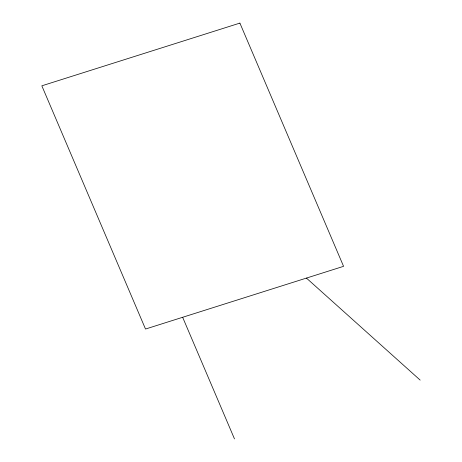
<?xml version="1.0" encoding="UTF-8"?>
<svg xmlns="http://www.w3.org/2000/svg" width="462" height="462" viewBox="0 0 462 462"><rect width="100%" height="100%" fill="white"/><g stroke="black" fill="none" stroke-linecap="round" stroke-linejoin="round"><path stroke-width="0.69" d="M306.433 278.089L420.16 380.105M182.646 317.284L234.482 438.9M239.893 23.1L41.84 85.817L145.513 329.042L343.566 266.331L239.893 23.1"/></g></svg>
